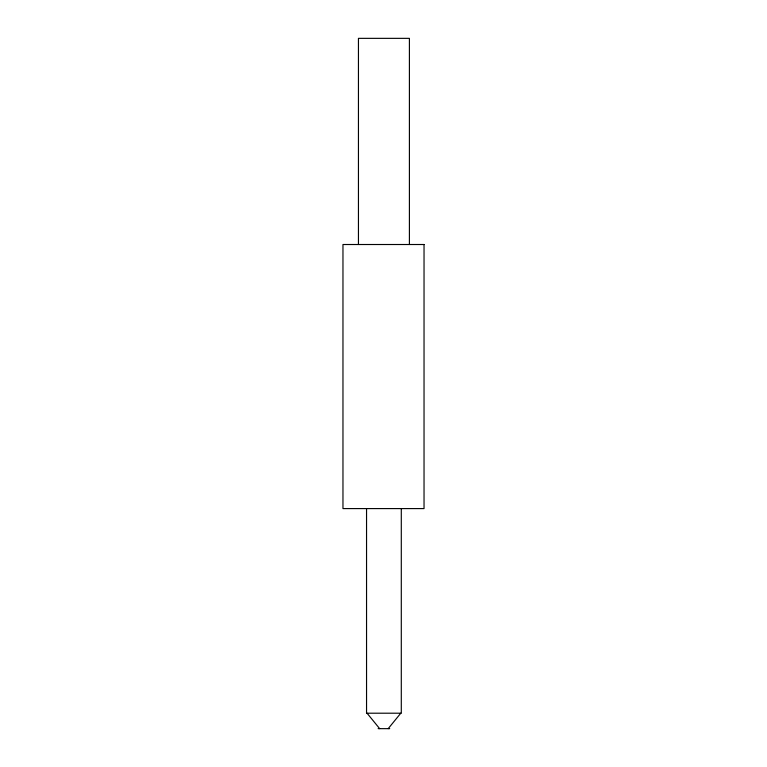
<?xml version="1.0" encoding="UTF-8"?>
<svg xmlns="http://www.w3.org/2000/svg" width="767" height="767" viewBox="0 0 767 767"><rect width="100%" height="100%" fill="white"/><g stroke="black" fill="none" stroke-linecap="round" stroke-linejoin="round"><path stroke-width="1.15" d="M400.786 713.205L388.198 728.65M378.131 728.65L389.713 728.65M379.646 728.65L367.057 713.205M409.405 244.51L409.405 38.35L358.448 38.35L358.448 244.51M401.294 508.588L401.294 713.205L366.549 713.205L366.549 508.588M424.036 244.51L342.964 244.51L342.964 508.588L424.036 508.588L424.036 244.51"/></g></svg>
